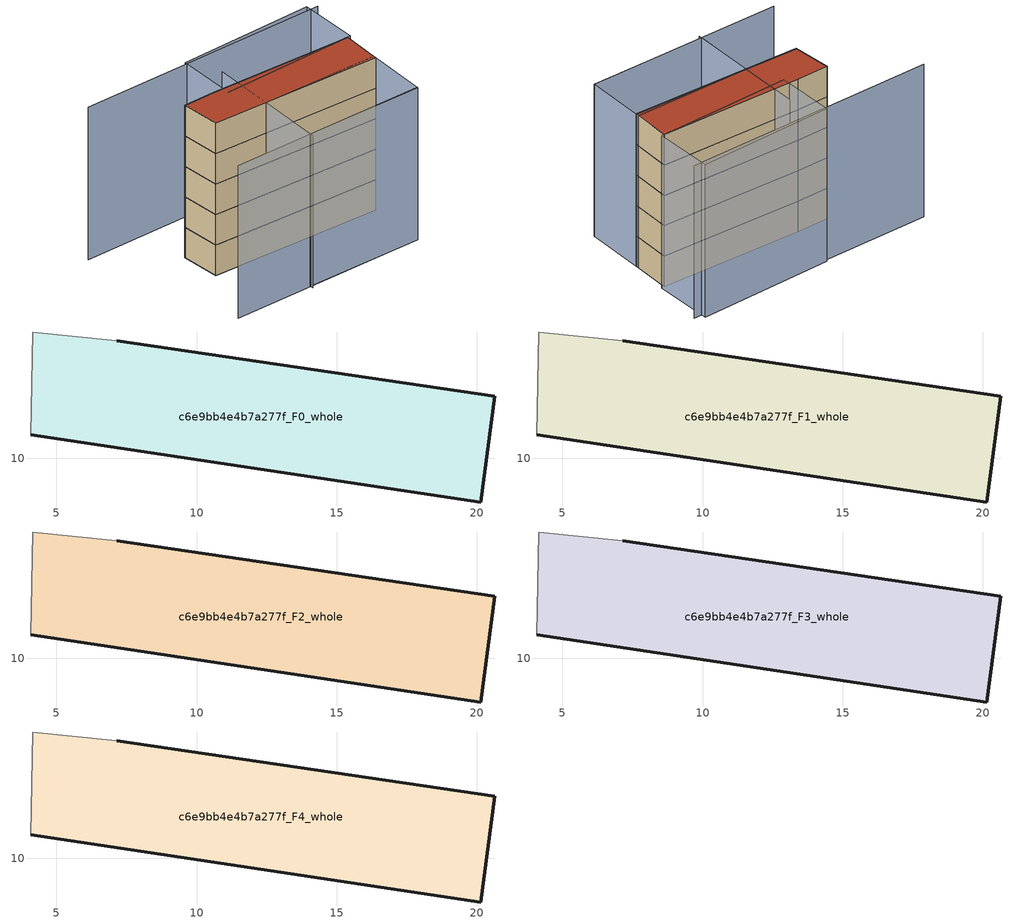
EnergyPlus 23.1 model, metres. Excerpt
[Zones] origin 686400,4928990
c6e9bb4e4b7a277f_F0_whole
 floor ground (EU_floor_Construction): 20.15,8.44 20.65,12.22 7.16,14.2 4.15,14.51 4.08,10.85 z0
 wall outside (EU_wall_Construction): 7.16,14.2 20.65,12.22 20.15,8.44 4.08,10.85 z0:3
 wall adiabatic (EU_wall_Construction): 4.08,10.85 4.15,14.51 7.16,14.2 z0:3
c6e9bb4e4b7a277f_F1_whole
 floor to c6e9bb4e4b7a277f_F0_whole (EU_floor_Construction): 20.15,8.44 20.65,12.22 7.16,14.2 4.15,14.51 4.08,10.85 z3
 wall outside (EU_wall_Construction): 7.16,14.2 20.65,12.22 20.15,8.44 4.08,10.85 z3:6
 wall adiabatic (EU_wall_Construction): 4.08,10.85 4.15,14.51 7.16,14.2 z3:6
c6e9bb4e4b7a277f_F2_whole
 floor to c6e9bb4e4b7a277f_F1_whole (EU_floor_Construction): 20.15,8.44 20.65,12.22 7.16,14.2 4.15,14.51 4.08,10.85 z6
 wall outside (EU_wall_Construction): 7.16,14.2 20.65,12.22 20.15,8.44 4.08,10.85 z6:9
 wall adiabatic (EU_wall_Construction): 4.08,10.85 4.15,14.51 7.16,14.2 z6:9
c6e9bb4e4b7a277f_F3_whole
 floor to c6e9bb4e4b7a277f_F2_whole (EU_floor_Construction): 20.15,8.44 20.65,12.22 7.16,14.2 4.15,14.51 4.08,10.85 z9
 wall outside (EU_wall_Construction): 7.16,14.2 20.65,12.22 20.15,8.44 4.08,10.85 z9:12
 wall adiabatic (EU_wall_Construction): 4.08,10.85 4.15,14.51 7.16,14.2 z9:12
c6e9bb4e4b7a277f_F4_whole
 floor to c6e9bb4e4b7a277f_F3_whole (EU_floor_Construction): 20.15,8.44 20.65,12.22 7.16,14.2 4.15,14.51 4.08,10.85 z12
 wall outside (EU_wall_Construction): 7.16,14.2 20.65,12.22 20.15,8.44 4.08,10.85 z12:15
 wall adiabatic (EU_wall_Construction): 4.08,10.85 4.15,14.51 7.16,14.2 z12:15
 roof outside (EU_roof_Construction): 20.65,12.22 20.15,8.44 4.08,10.85 4.15,14.51 7.16,14.2 z15
shading: 0.99,5.14 19.37,3 / 9.78,15.85 8.45,3.97 / 22.13,17.18 -1.67,19.83 / 8.44,4.27 9.14,10.09 / 9.14,10.09 20.19,8.76 / 20.19,8.76 19.49,2.94 / 19.49,2.94 8.44,4.27 / 8.54,18.9 21.42,17.73 / 21.42,17.73 20.92,12.2 / 20.92,12.2 8.04,13.37 / 8.04,13.37 8.54,18.9 z0:15
[Building]
EU S2 Campaign: North Axis=0; Terrain=City; Solar Distribution=FullExterior
[Site:Location]
Bologna: Latitude=44.5; Longitude=11.25; Time Zone=1; Elevation=37
[SizingPeriod:WeatherFileDays]
AnnualSizingPeriod: Begin Month=1; Begin Day of Month=1; End Month=12; End Day of Month=31; Day of Week for Start Day=Monday; Use Weather File Daylight Saving Period=No; Use Weather File Rain and Snow Indicators=No
[MATERIAL]
EU_InternalMass_Material: Roughness=MediumRough; Thickness=0.1; Conductivity=1; Density=1800; Specific Heat=900; Thermal Absorptance=0.9; Solar Absorptance=0.7; Visible Absorptance=0.7
[MATERIAL:NOMASS] Roughness=MediumRough; Thermal Absorptance=0.9; Solar Absorptance=0.7; Visible Absorptance=0.7
Name | Thermal Resistance
EU_wall_NoMass | 0.905828
EU_roof_NoMass | 0.37593
EU_floor_NoMass | 0.67114
[CONSTRUCTION]
EU_wall_Construction: EU_wall_NoMass
EU_roof_Construction: EU_roof_NoMass
EU_floor_Construction: EU_floor_NoMass
EU_InternalMass_Construction: EU_InternalMass_Material
[ZONE] Type=1; Multiplier=1; Ceiling Height=autocalculate; Volume=186.417; Floor Area=autocalculate; Part of Total Floor Area=Yes
c6e9bb4e4b7a277f_F0_whole; c6e9bb4e4b7a277f_F1_whole; c6e9bb4e4b7a277f_F2_whole; c6e9bb4e4b7a277f_F3_whole; c6e9bb4e4b7a277f_F4_whole
[INTERNALMASS] Construction=EU_InternalMass_Construction; Surface Area=62.1389
Name | Zone or ZoneList
c6e9bb4e4b7a277f_F0_whole_EU_InternalMass | c6e9bb4e4b7a277f_F0_whole
c6e9bb4e4b7a277f_F1_whole_EU_InternalMass | c6e9bb4e4b7a277f_F1_whole
c6e9bb4e4b7a277f_F2_whole_EU_InternalMass | c6e9bb4e4b7a277f_F2_whole
c6e9bb4e4b7a277f_F3_whole_EU_InternalMass | c6e9bb4e4b7a277f_F3_whole
c6e9bb4e4b7a277f_F4_whole_EU_InternalMass | c6e9bb4e4b7a277f_F4_whole
[OTHEREQUIPMENT] Fuel Type=Electricity; Design Level Calculation Method=Watts/Area; Power per Zone Floor Area=1; Fraction Latent=0; Fraction Radiant=0; Fraction Lost=0; Carbon Dioxide Generation Rate=0; EndUse Subcategory=EU_Step8_InternalGains
Name | Zone or ZoneList or Space or SpaceList | Schedule
EU_Step8_InternalGain_c6e9bb4e4b7a277f_F0_whole_f000 | c6e9bb4e4b7a277f_F0_whole | EU_Step8_GainSchedule_c6e9bb4e4b7a277f_F0_whole_f000
EU_Step8_InternalGain_c6e9bb4e4b7a277f_F1_whole_f000 | c6e9bb4e4b7a277f_F1_whole | EU_Step8_GainSchedule_c6e9bb4e4b7a277f_F1_whole_f000
EU_Step8_InternalGain_c6e9bb4e4b7a277f_F2_whole_f000 | c6e9bb4e4b7a277f_F2_whole | EU_Step8_GainSchedule_c6e9bb4e4b7a277f_F2_whole_f000
EU_Step8_InternalGain_c6e9bb4e4b7a277f_F3_whole_f000 | c6e9bb4e4b7a277f_F3_whole | EU_Step8_GainSchedule_c6e9bb4e4b7a277f_F3_whole_f000
EU_Step8_InternalGain_c6e9bb4e4b7a277f_F4_whole_f000 | c6e9bb4e4b7a277f_F4_whole | EU_Step8_GainSchedule_c6e9bb4e4b7a277f_F4_whole_f000
[ZONEVENTILATION:DESIGNFLOWRATE] Schedule=EU_AlwaysOn; Design Flow Rate Calculation Method=AirChanges/Hour; Air Changes per Hour=0.73129; Ventilation Type=Natural; Fan Pressure Rise=0; Fan Total Efficiency=1; Constant Term Coefficient=1; Temperature Term Coefficient=0; Velocity Term Coefficient=0; Velocity Squared Term Coefficient=0; Minimum Indoor Temperature=-100; Maximum Indoor Temperature=100; Delta Temperature=-100; Minimum Outdoor Temperature=-100; Maximum Outdoor Temperature=100; Maximum Wind Speed=40
Name | Zone or ZoneList or Space or SpaceList
EU_ConstantAir_c6e9bb4e4b7a277f_F0_whole | c6e9bb4e4b7a277f_F0_whole
EU_ConstantAir_c6e9bb4e4b7a277f_F1_whole | c6e9bb4e4b7a277f_F1_whole
EU_ConstantAir_c6e9bb4e4b7a277f_F2_whole | c6e9bb4e4b7a277f_F2_whole
EU_ConstantAir_c6e9bb4e4b7a277f_F3_whole | c6e9bb4e4b7a277f_F3_whole
EU_ConstantAir_c6e9bb4e4b7a277f_F4_whole | c6e9bb4e4b7a277f_F4_whole
[HVACTEMPLATE:THERMOSTAT] Constant Heating Setpoint=20; Constant Cooling Setpoint=50
EU_HeatOnly_c6e9bb4e4b7a277f_F0_whole; EU_HeatOnly_c6e9bb4e4b7a277f_F1_whole; EU_HeatOnly_c6e9bb4e4b7a277f_F2_whole; EU_HeatOnly_c6e9bb4e4b7a277f_F3_whole; EU_HeatOnly_c6e9bb4e4b7a277f_F4_whole
[HVACTEMPLATE:ZONE:IDEALLOADSAIRSYSTEM] System Availability Schedule=EU_AlwaysOn; Maximum Heating Supply Air Temperature=50; Minimum Cooling Supply Air Temperature=13; Maximum Heating Supply Air Humidity Ratio=0.0156; Minimum Cooling Supply Air Humidity Ratio=0.0077; Heating Limit=NoLimit; Cooling Limit=NoLimit; Heating Availability Schedule=EU_AlwaysOn; Cooling Availability Schedule=EU_CoolingOff; Dehumidification Control Type=ConstantSensibleHeatRatio; Cooling Sensible Heat Ratio=0.7; Dehumidification Setpoint=60; Humidification Control Type=None; Humidification Setpoint=30; Outdoor Air Method=None; Outdoor Air Flow Rate per Person=0.00944; Outdoor Air Flow Rate per Zone Floor Area=0; Outdoor Air Flow Rate per Zone=0; Demand Controlled Ventilation Type=None; Outdoor Air Economizer Type=NoEconomizer; Heat Recovery Type=None; Sensible Heat Recovery Effectiveness=0.7; Latent Heat Recovery Effectiveness=0.65
Name | Template Thermostat
c6e9bb4e4b7a277f_F0_whole | EU_HeatOnly_c6e9bb4e4b7a277f_F0_whole
c6e9bb4e4b7a277f_F1_whole | EU_HeatOnly_c6e9bb4e4b7a277f_F1_whole
c6e9bb4e4b7a277f_F2_whole | EU_HeatOnly_c6e9bb4e4b7a277f_F2_whole
c6e9bb4e4b7a277f_F3_whole | EU_HeatOnly_c6e9bb4e4b7a277f_F3_whole
c6e9bb4e4b7a277f_F4_whole | EU_HeatOnly_c6e9bb4e4b7a277f_F4_whole
[SIZING:ZONE] Zone Cooling Design Supply Air Temperature Input Method=SupplyAirTemperature; Zone Cooling Design Supply Air Temperature=13; Zone Heating Design Supply Air Temperature Input Method=SupplyAirTemperature; Zone Heating Design Supply Air Temperature=50; Zone Cooling Design Supply Air Humidity Ratio=0.008; Zone Heating Design Supply Air Humidity Ratio=0.008; Cooling Design Air Flow Method=DesignDay; Cooling Design Air Flow Rate=0; Cooling Minimum Air Flow per Zone Floor Area=0.000762; Cooling Minimum Air Flow=0; Cooling Minimum Air Flow Fraction=0.2; Heating Design Air Flow Method=DesignDay; Heating Design Air Flow Rate=0; Heating Maximum Air Flow per Zone Floor Area=0.002032; Heating Maximum Air Flow=0.141576; Heating Maximum Air Flow Fraction=0.3; Account for Dedicated Outdoor Air System=No; Dedicated Outdoor Air System Control Strategy=NeutralSupplyAir; Dedicated Outdoor Air Low Setpoint Temperature for Design=autosize; Dedicated Outdoor Air High Setpoint Temperature for Design=autosize; Zone Load Sizing Method=Sensible Load Only No Latent Load; Zone Latent Cooling Design Supply Air Humidity Ratio Input Method=HumidityRatioDifference; Zone Cooling Design Supply Air Humidity Ratio Difference=0.005; Zone Latent Heating Design Supply Air Humidity Ratio Input Method=HumidityRatioDifference; Zone Humidification Design Supply Air Humidity Ratio Difference=0.005
c6e9bb4e4b7a277f_F0_whole; c6e9bb4e4b7a277f_F1_whole; c6e9bb4e4b7a277f_F2_whole; c6e9bb4e4b7a277f_F3_whole; c6e9bb4e4b7a277f_F4_whole
[SCHEDULE:CONSTANT]
Name | Hourly Value
EU_AlwaysOn | 1
EU_CoolingOff | 0
[SCHEDULE:FILE] Column Number=1; Rows to Skip at Top=0; Number of Hours of Data=8760; Column Separator=Comma; Interpolate to Timestep=No; Minutes per Item=60; Adjust Schedule for Daylight Savings=Yes
Name | File
EU_Step8_GainSchedule_c6e9bb4e4b7a277f_F0_whole_f000 | ../../schedules/c6e9bb4e4b7a277f/c6e9bb4e4b7a277f_F0_whole_f000_gain.csv
EU_Step8_GainSchedule_c6e9bb4e4b7a277f_F1_whole_f000 | ../../schedules/c6e9bb4e4b7a277f/c6e9bb4e4b7a277f_F1_whole_f000_gain.csv
EU_Step8_GainSchedule_c6e9bb4e4b7a277f_F2_whole_f000 | ../../schedules/c6e9bb4e4b7a277f/c6e9bb4e4b7a277f_F2_whole_f000_gain.csv
EU_Step8_GainSchedule_c6e9bb4e4b7a277f_F3_whole_f000 | ../../schedules/c6e9bb4e4b7a277f/c6e9bb4e4b7a277f_F3_whole_f000_gain.csv
EU_Step8_GainSchedule_c6e9bb4e4b7a277f_F4_whole_f000 | ../../schedules/c6e9bb4e4b7a277f/c6e9bb4e4b7a277f_F4_whole_f000_gain.csv
